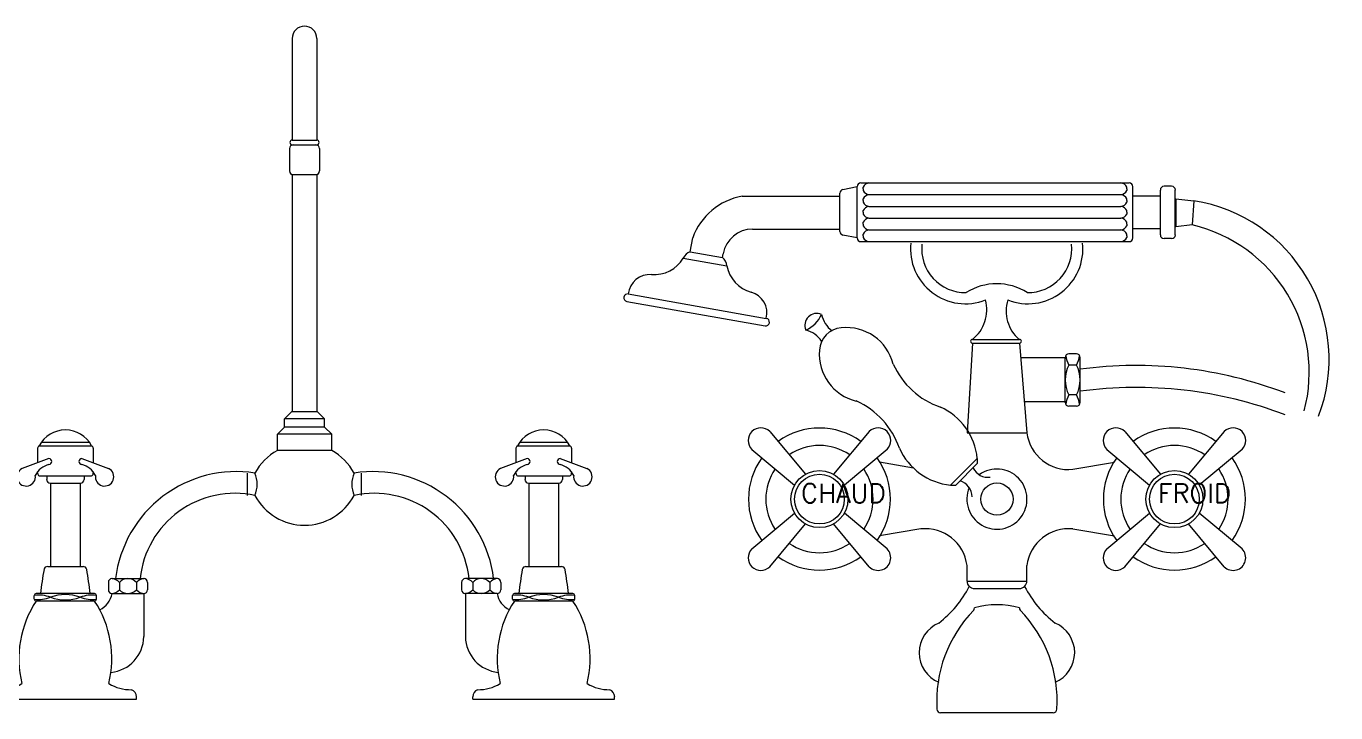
# Model space of a CAD drawing. Header units: centimetres. Extents: x 1146 to 1261, y 181 to 346.
# Drawn here: x 1204.9 to 1260.5, y 181.8 to 211 of the extents above; entities that cross this region are included whole.
import ezdxf

# ---------------------------------------------------------------- set-up
doc = ezdxf.new("R2010")
doc.units = ezdxf.units.CM
doc.header["$LTSCALE"] = 1.016
doc.layers.get('0').update_dxf_attribs({"lineweight": 18})
doc.styles.add('Txt', font='txt_____.ttf')

# ---------------------------------------------------------------- blocks, each defined once
blk = doc.blocks.new('Group-4')
for p, q in [((359.86, -24.376), (360.466, -24.256)), ((360.466, -26.433), (360.466, -24.256)), ((360.625, -24.097), (372.013, -24.097)), ((360.716, -24.347), (360.716, -24.273)), ((360.716, -24.347), (360.716, -24.421)), ((371.921, -24.347), (371.921, -24.273)), ((371.921, -24.347), (371.921, -24.421)), ((372.172, -26.433), (372.172, -24.256)), ((373.344, -26.304), (373.344, -24.399)), ((373.344, -26.285), (373.344, -24.417)), ((373.821, -24.24), (373.503, -24.24)), ((373.979, -26.304), (373.979, -24.399)), ((355.577, -24.664), (359.732, -24.664)), ((359.732, -26.158), (359.732, -24.532)), ((360.716, -24.846), (360.716, -24.772)), ((360.716, -24.846), (360.716, -24.92)), ((360.966, -24.596), (371.671, -24.596)), ((371.921, -24.846), (371.921, -24.772)), ((371.921, -24.846), (371.921, -24.92)), ((373.344, -24.653), (372.172, -24.653)), ((374.007, -24.769), (374.764, -24.855)), ((374.007, -24.769), (374.007, -25.966)), ((374.764, -24.855), (374.695, -25.884)), ((360.716, -25.345), (360.716, -25.271)), ((360.716, -25.345), (360.716, -25.418)), ((360.966, -25.095), (371.671, -25.095)), ((371.921, -25.345), (371.921, -25.271)), ((371.921, -25.345), (371.921, -25.418)), ((356.02, -26.057), (359.732, -26.057)), ((360.716, -25.844), (360.716, -25.77)), ((360.716, -25.844), (360.716, -25.917)), ((360.966, -25.594), (371.671, -25.594)), ((360.966, -26.093), (371.671, -26.093)), ((371.921, -25.844), (371.921, -25.77)), ((371.921, -25.844), (371.921, -25.917)), ((373.344, -26.049), (372.172, -26.049)), ((374.695, -25.884), (374.007, -25.966)), ((353.371, -27.022), (353.476, -26.428)), ((360.466, -26.433), (359.86, -26.313)), ((360.625, -26.592), (372.013, -26.592)), ((360.716, -26.342), (360.716, -26.269)), ((360.716, -26.342), (360.716, -26.416)), ((371.921, -26.342), (371.921, -26.269)), ((371.921, -26.342), (371.921, -26.416)), ((373.821, -26.462), (373.503, -26.462)), ((353.371, -27.022), (354.742, -27.264)), ((354.742, -27.264), (354.77, -27.106)), ((353.072, -27.292), (354.93, -27.619)), ((350.738, -28.814), (356.603, -29.849)), ((350.683, -29.127), (356.548, -30.161)), ((365.362, -30.904), (365.132, -34.705)), ((365.362, -30.745), (367.363, -30.745)), ((365.362, -30.904), (367.363, -30.904)), ((367.363, -30.904), (367.672, -34.705)), ((369.301, -31.531), (367.414, -31.531)), ((369.301, -33.418), (369.301, -31.513)), ((369.301, -33.4), (369.301, -31.531)), ((369.777, -31.354), (369.46, -31.354)), ((369.936, -33.418), (369.936, -31.513)), ((369.777, -31.831), (369.46, -31.831)), ((369.777, -33.101), (369.46, -33.101)), ((369.301, -33.4), (367.566, -33.4)), ((369.777, -33.577), (369.46, -33.577)), ((356.749, -34.656), (358.27, -36.469)), ((360.973, -34.656), (359.452, -36.469)), ((365.132, -34.705), (367.672, -34.705)), ((371.83, -34.656), (373.352, -36.469)), ((376.054, -34.656), (374.533, -36.469)), ((355.991, -35.413), (357.804, -36.935)), ((361.731, -35.413), (359.918, -36.935)), ((371.072, -35.413), (372.886, -36.935)), ((376.812, -35.413), (374.999, -36.935)), ((362.85, -36.205), (361.414, -35.96)), ((364.432, -36.927), (365.565, -35.795)), ((364.656, -36.927), (365.565, -36.019)), ((365.565, -35.795), (365.565, -36.019)), ((369.631, -36.26), (371.389, -35.96)), ((364.432, -36.927), (364.656, -36.927)), ((355.991, -39.638), (357.804, -38.116)), ((361.731, -39.638), (359.918, -38.116)), ((371.072, -39.638), (372.886, -38.116)), ((376.812, -39.638), (374.999, -38.116)), ((356.749, -40.396), (358.27, -38.582)), ((360.973, -40.396), (359.452, -38.582)), ((363.172, -38.792), (361.414, -39.092)), ((369.631, -38.792), (371.389, -39.092)), ((371.83, -40.396), (373.352, -38.582)), ((376.054, -40.396), (374.533, -38.582)), ((365.132, -41.007), (365.132, -40.346)), ((367.672, -41.007), (367.672, -40.346)), ((365.132, -41.007), (367.672, -41.007)), ((365.449, -41.324), (367.354, -41.324)), ((368.793, -46.601), (364.01, -46.601))]:
    blk.add_line(p, q)
for centre, radius in [((358.861, -37.526), 1.21), ((358.861, -37.526), 1.055), ((373.942, -37.526), 1.21), ((373.942, -37.526), 1.055), ((366.402, -37.526), 0.685)]:
    blk.add_circle(centre, radius)
for centre, radius, start, end in [((359.89, -24.532), 0.159, 101.1702, 180), ((360.625, -24.256), 0.159, 90, 180), ((361.018, -24.438), 0.344, 98.7187, 151.4452), ((361.018, -24.256), 0.344, 208.5548, 261.2813), ((371.619, -24.438), 0.344, 28.5548, 81.2813), ((371.619, -24.256), 0.344, 278.7187, 331.4452), ((372.013, -24.256), 0.159, 0, 90), ((373.503, -24.399), 0.159, 90, 180), ((373.821, -24.399), 0.159, 0, 90), ((356.062, -27.376), 2.755, 100.1408, 159.8592), ((361.018, -24.937), 0.344, 98.7187, 151.4452), ((361.018, -24.755), 0.344, 208.5548, 261.2813), ((371.619, -24.937), 0.344, 28.5548, 81.2813), ((371.619, -24.755), 0.344, 278.7187, 331.4452), ((373.709, -31.577), 6.804, 339.1038, 81.0766), ((361.018, -25.435), 0.344, 98.7187, 151.4452), ((361.018, -25.254), 0.344, 208.5548, 261.2813), ((371.619, -25.435), 0.344, 28.5548, 81.2813), ((371.619, -25.254), 0.344, 278.7187, 331.4452), ((356.02, -27.327), 1.27, 90, 170), ((361.018, -25.934), 0.344, 98.7187, 151.4452), ((361.018, -25.753), 0.344, 208.5548, 261.2813), ((361.018, -26.433), 0.344, 98.7187, 151.4452), ((371.619, -25.934), 0.344, 28.5548, 81.2813), ((371.619, -25.753), 0.344, 278.7187, 331.4452), ((371.619, -26.433), 0.344, 28.5548, 81.2813), ((373.245, -32.14), 6.422, 345.1938, 76.9558), ((359.89, -26.158), 0.159, 180, 258.8298), ((360.625, -26.433), 0.159, 180, 270), ((361.018, -26.252), 0.344, 208.5548, 261.2813), ((365.061, -26.899), 2.332, 173.9141, 291.4648), ((365.061, -26.899), 1.856, 173.9141, 270.9375), ((367.72, -26.899), 2.332, 248.5352, 6.0859), ((367.72, -26.899), 1.856, 269.0625, 6.0859), ((371.619, -26.252), 0.344, 278.7187, 331.4452), ((372.013, -26.433), 0.159, 270, 0), ((373.503, -26.304), 0.159, 180, 270), ((373.821, -26.304), 0.159, 270, 0), ((353.523, -27.491), 0.493, 107.977, 156.1762), ((351.836, -26.558), 1.437, 265.6806, 329.3197), ((354.439, -27.652), 0.493, 3.8238, 52.023), ((356.343, -27.353), 1.437, 190.6803, 254.3194), ((351.655, -28.911), 0.922, 85.4527, 174.0012), ((350.71, -28.971), 0.159, 80, 260), ((355.709, -29.625), 0.922, 345.9988, 74.5473), ((366.391, -30.819), 2.439, 57.8161, 122.1839), ((364.347, -29.481), 1.621, 308.7664, 14.7393), ((368.375, -29.547), 1.582, 162.4024, 229.1961), ((356.576, -30.005), 0.159, 260, 80), ((358.745, -30.145), 0.504, 65.9599, 203.3517), ((357.75, -29.137), 1.319, 293.8102, 335.5014), ((360.088, -29.446), 1.162, 191.8585, 233.3941), ((357.988, -31.469), 1.162, 33.7866, 75.3223), ((359.845, -31.236), 0.982, 93.5867, 177.8366), ((360.011, -32.29), 2.047, 14.1552, 96.3814), ((365.362, -30.824), 0.0794, 90, 270), ((367.363, -30.824), 0.0794, 270, 90), ((360.884, -31.382), 2.029, 174.8481, 256.9916), ((369.46, -31.513), 0.159, 90, 180), ((370.651, -31.196), 1.349, 190.1695, 208.0725), ((369.777, -31.513), 0.159, 0, 90), ((368.587, -31.196), 1.349, 331.9275, 349.8305), ((365.102, -30.398), 3.404, 204.1361, 251.0732), ((370.651, -32.466), 1.349, 151.9275, 208.0725), ((368.587, -32.466), 1.349, 331.9275, 28.0725), ((372.325, -49.585), 17.734, 69.1254, 97.7406), ((372.325, -50.517), 17.734, 69.1254, 97.7406), ((359.035, -36.465), 3.404, 18.9268, 65.8639), ((370.651, -33.736), 1.349, 151.9275, 169.8305), ((368.587, -33.736), 1.349, 10.1695, 28.0725), ((362.917, -36.048), 2.66, 5.4707, 66.0228), ((369.46, -33.418), 0.159, 180, 270), ((369.777, -33.418), 0.159, 270, 0), ((356.37, -35.035), 0.536, 45, 225), ((358.861, -37.526), 3.016, 54.3105, 125.6895), ((361.352, -35.035), 0.536, 315, 135), ((369.443, -34.484), 1.785, 187.1203, 276.0535), ((371.451, -35.035), 0.536, 45, 225), ((373.942, -37.526), 3.016, 54.3105, 125.6895), ((376.433, -35.035), 0.536, 315, 135), ((358.861, -37.526), 2.279, 55.7092, 124.2908), ((364.686, -34.28), 2.66, 203.9772, 264.5293), ((373.942, -37.526), 2.279, 55.7092, 124.2908), ((358.861, -37.526), 3.016, 144.3105, 215.6895), ((358.861, -37.526), 3.016, 324.3105, 35.6895), ((373.942, -37.526), 3.016, 144.3105, 215.6895), ((373.942, -37.526), 3.016, 324.3105, 35.6895), ((358.861, -37.526), 2.279, 145.7092, 214.2908), ((358.861, -37.526), 2.279, 325.7092, 34.2908), ((366.402, -37.526), 1.277, 157.5176, 126.0253), ((366.02, -35.893), 0.705, 206.427, 277.833), ((373.942, -37.526), 2.279, 145.7092, 214.2908), ((373.942, -37.526), 2.279, 325.7092, 34.2908), ((364.598, -37.46), 0.753, 2.4414, 71.4665), ((363.36, -40.567), 1.785, 7.1203, 96.0535), ((369.443, -40.567), 1.785, 83.9465, 172.8797), ((358.861, -37.526), 2.279, 235.7092, 304.2908), ((373.942, -37.526), 2.279, 235.7092, 304.2908), ((356.37, -40.017), 0.536, 135, 315), ((358.861, -37.526), 3.016, 234.3105, 305.6895), ((361.352, -40.017), 0.536, 225, 45), ((371.451, -40.017), 0.536, 135, 315), ((373.942, -37.526), 3.016, 234.3105, 305.6895), ((376.433, -40.017), 0.536, 225, 45), ((365.449, -41.007), 0.318, 180, 270), ((367.354, -41.007), 0.317, 270, 0), ((361.105, -39.131), 4.624, 307.6281, 332.983), ((371.698, -39.131), 4.624, 207.017, 232.3719), ((369.385, -46.114), 5.544, 135.7472, 183.4843), ((365.29, -42.146), 0.159, 321.326, 0), ((366.402, -45.396), 3.386, 73.6636, 106.3364), ((367.513, -42.146), 0.159, 180, 218.674), ((363.418, -46.114), 5.544, 356.5157, 44.2528), ((364.464, -44.047), 1.364, 113.1078, 247.1146), ((368.34, -44.047), 1.364, 292.8854, 66.8922), ((364.01, -46.442), 0.159, 183.2095, 270), ((368.793, -46.442), 0.159, 270, 356.7905)]:
    blk.add_arc(centre, radius, start, end)
at = {"char_height": 0.80645, "attachment_point": 1, "line_spacing_factor": 1.059182, "style": 'Txt'}
for s, insert in [('{\\C7;\\lCHAUD}', (358.077, -36.872)), ('{\\C7;\\lFROID}', (373.234, -36.872))]:
    blk.add_mtext(s, dxfattribs=dict(at, insert=insert))
blk = doc.blocks.new('Group-5')
for p, q in [((336.462, -17.965), (336.462, -22.28)), ((337.508, -17.965), (337.508, -22.28)), ((336.35, -22.635), (336.35, -23.587)), ((336.462, -22.28), (337.508, -22.28)), ((336.462, -22.476), (337.508, -22.476)), ((337.62, -22.635), (337.62, -23.587)), ((336.462, -23.739), (336.462, -33.814)), ((336.509, -23.746), (337.461, -23.746)), ((337.508, -23.739), (337.508, -33.814)), ((336.136, -34.115), (336.437, -33.814)), ((337.54, -33.814), (336.437, -33.814)), ((337.841, -34.115), (337.54, -33.814)), ((335.835, -34.77), (336.136, -34.468)), ((336.136, -34.468), (336.136, -34.115)), ((337.841, -34.115), (336.136, -34.115)), ((337.841, -34.468), (336.136, -34.468)), ((337.841, -34.468), (337.841, -34.115)), ((338.143, -34.77), (337.841, -34.468)), ((338.143, -34.77), (335.835, -34.77)), ((335.835, -35.456), (335.835, -34.77)), ((338.143, -35.459), (338.143, -34.77)), ((325.646, -35.367), (325.646, -35.982)), ((325.716, -35.261), (327.934, -35.261)), ((325.818, -35.102), (327.836, -35.102)), ((328.007, -35.367), (328.007, -35.984)), ((338.143, -35.459), (335.835, -35.456)), ((345.966, -35.367), (345.966, -35.982)), ((346.036, -35.261), (348.254, -35.261)), ((346.138, -35.102), (348.156, -35.102)), ((348.327, -35.367), (348.327, -35.984)), ((326.125, -35.803), (324.987, -36.229)), ((327.525, -35.803), (328.663, -36.229)), ((346.445, -35.803), (345.307, -36.229)), ((347.845, -35.803), (348.983, -36.229)), ((325.646, -36.427), (325.646, -36.368)), ((325.716, -36.533), (327.934, -36.533)), ((326.032, -36.533), (326.032, -36.691)), ((327.619, -36.533), (327.619, -36.691)), ((328.007, -36.373), (328.007, -36.427)), ((334.564, -37.373), (334.564, -36.421)), ((339.406, -37.373), (339.406, -36.421)), ((345.966, -36.427), (345.966, -36.368)), ((346.036, -36.533), (348.254, -36.533)), ((346.352, -36.533), (346.352, -36.691)), ((347.939, -36.533), (347.939, -36.691)), ((348.327, -36.373), (348.327, -36.427)), ((326.19, -36.85), (326.19, -40.385)), ((326.19, -36.85), (327.46, -36.85)), ((327.46, -36.85), (327.46, -40.385)), ((346.51, -36.85), (346.51, -40.385)), ((346.51, -36.85), (347.78, -36.85)), ((347.78, -36.85), (347.78, -40.385)), ((326.074, -40.385), (327.576, -40.385)), ((346.394, -40.385), (347.896, -40.385)), ((328.653, -41.061), (328.653, -41.378)), ((328.811, -40.902), (330.157, -40.902)), ((329.122, -41.061), (329.122, -41.378)), ((329.846, -41.061), (329.846, -41.378)), ((330.316, -41.061), (330.316, -41.378)), ((343.661, -41.061), (343.661, -41.378)), ((345.166, -40.902), (343.82, -40.902)), ((344.131, -41.061), (344.131, -41.378)), ((344.855, -41.061), (344.855, -41.378)), ((345.324, -41.061), (345.324, -41.378)), ((325.507, -41.774), (325.507, -41.615)), ((328.063, -41.536), (325.587, -41.536)), ((325.983, -41.536), (325.666, -41.536)), ((328.143, -41.774), (328.143, -41.615)), ((328.811, -41.537), (330.157, -41.537)), ((330.157, -41.537), (330.157, -43.363)), ((345.166, -41.537), (343.82, -41.537)), ((343.82, -41.537), (343.82, -43.363)), ((345.827, -41.774), (345.827, -41.615)), ((348.383, -41.536), (345.907, -41.536)), ((346.303, -41.536), (345.986, -41.536)), ((348.463, -41.774), (348.463, -41.615)), ((328.063, -41.853), (325.587, -41.853)), ((348.383, -41.853), (345.907, -41.853)), ((323.809, -46.017), (323.809, -45.92)), ((323.809, -46.017), (329.841, -46.017)), ((329.841, -46.017), (329.841, -45.92)), ((344.129, -46.017), (344.129, -45.92)), ((344.129, -46.017), (350.161, -46.017)), ((350.161, -46.017), (350.161, -45.92))]:
    blk.add_line(p, q)
for centre, radius, start, end in [((336.985, -17.965), 0.523, 0, 180), ((336.509, -22.635), 0.159, 90, 180), ((336.462, -22.378), 0.0978, 90, 270), ((337.461, -22.635), 0.159, 0, 90), ((337.508, -22.378), 0.0978, 270, 90), ((336.509, -23.587), 0.159, 180, 270), ((337.461, -23.587), 0.159, 270, 0), ((326.825, -35.836), 1.249, 27.3925, 152.6076), ((347.145, -35.836), 1.249, 27.3925, 152.6076), ((325.752, -35.362), 0.106, 107.7191, 182.4986), ((327.902, -35.362), 0.106, 357.5014, 72.2809), ((336.985, -37.545), 2.385, 118.8389, 151.874), ((336.985, -37.545), 2.385, 28.126, 60.9712), ((346.072, -35.362), 0.106, 107.7191, 182.4986), ((348.222, -35.362), 0.106, 357.5014, 72.2809), ((326.388, -36.972), 0.957, 105.9628, 151.5594), ((326.125, -35.928), 0.125, 270, 90), ((327.525, -35.928), 0.125, 90, 270), ((327.262, -36.972), 0.957, 28.4406, 74.0372), ((346.708, -36.972), 0.957, 105.9628, 151.5594), ((346.445, -35.928), 0.125, 270, 90), ((347.845, -35.928), 0.125, 90, 270), ((347.582, -36.972), 0.957, 28.4406, 74.0372), ((325.161, -36.58), 0.391, 116.2653, 9.2433), ((325.752, -36.432), 0.106, 177.5014, 252.2809), ((326.19, -36.691), 0.159, 180, 270), ((327.46, -36.691), 0.159, 270, 0), ((327.902, -36.432), 0.106, 287.7191, 2.4986), ((328.49, -36.58), 0.391, 170.7567, 63.7347), ((334.088, -41.528), 5.169, 81.1689, 173.043), ((333.705, -36.897), 1.269, 337.9546, 22.0454), ((340.265, -36.897), 1.269, 157.9546, 202.0454), ((339.889, -41.528), 5.169, 6.957, 98.8311), ((345.481, -36.58), 0.391, 116.2653, 9.2433), ((346.072, -36.432), 0.106, 177.5014, 252.2809), ((346.51, -36.691), 0.159, 180, 270), ((347.78, -36.691), 0.159, 270, 0), ((348.222, -36.432), 0.106, 287.7191, 2.4986), ((348.81, -36.58), 0.391, 170.7567, 63.7347), ((334.02, -41.319), 4.039, 77.6915, 174.0756), ((336.985, -36.249), 2.385, 208.126, 331.874), ((339.957, -41.319), 4.039, 5.9244, 102.3085), ((337.97, -42.725), 12.253, 169.61, 174.4298), ((326.074, -40.544), 0.159, 90, 169.61), ((327.576, -40.544), 0.159, 10.39, 90), ((315.681, -42.725), 12.253, 5.5702, 10.39), ((358.29, -42.725), 12.253, 169.61, 174.4298), ((346.394, -40.544), 0.159, 90, 169.61), ((347.896, -40.544), 0.159, 10.39, 90), ((336.001, -42.725), 12.253, 5.5702, 10.39), ((328.811, -41.061), 0.159, 90, 180), ((328.76, -41.394), 0.492, 42.6249, 86.2176), ((329.484, -41.394), 0.492, 42.6249, 137.3751), ((330.208, -41.394), 0.492, 93.7824, 137.3751), ((330.157, -41.061), 0.159, 0, 90), ((343.82, -41.061), 0.159, 90, 180), ((343.769, -41.394), 0.492, 42.6249, 86.2176), ((344.493, -41.394), 0.492, 42.6249, 137.3751), ((345.217, -41.394), 0.492, 93.7824, 137.3751), ((345.166, -41.061), 0.159, 0, 90), ((325.587, -41.615), 0.0794, 90, 180), ((325.696, -42.971), 1.369, 68.8238, 97.9151), ((325.696, -40.419), 1.369, 262.0849, 291.1762), ((326.825, -43.412), 1.831, 69.7101, 110.2899), ((326.825, -39.977), 1.831, 249.7101, 290.2899), ((327.954, -42.971), 1.369, 82.0849, 111.1762), ((327.954, -40.419), 1.369, 248.8238, 277.9151), ((328.063, -41.615), 0.0794, 0, 90), ((327.855, -41.359), 0.973, 296.3658, 349.4423), ((328.811, -41.378), 0.159, 180, 270), ((328.76, -41.045), 0.492, 273.7824, 317.3751), ((329.484, -41.045), 0.492, 222.6249, 317.3751), ((330.208, -41.045), 0.492, 222.6249, 266.2176), ((330.157, -41.378), 0.159, 270, 0), ((343.82, -41.378), 0.159, 180, 270), ((343.769, -41.045), 0.492, 273.7824, 317.3751), ((344.493, -41.045), 0.492, 222.6249, 317.3751), ((345.217, -41.045), 0.492, 222.6249, 266.2176), ((345.166, -41.378), 0.159, 270, 0), ((346.122, -41.359), 0.973, 190.5577, 243.6342), ((345.907, -41.615), 0.0794, 90, 180), ((346.016, -42.971), 1.369, 68.8238, 97.9151), ((346.016, -40.419), 1.369, 262.0849, 291.1762), ((347.145, -43.412), 1.831, 69.7101, 110.2899), ((347.145, -39.977), 1.831, 249.7101, 290.2899), ((348.274, -42.971), 1.369, 82.0849, 111.1762), ((348.274, -40.419), 1.369, 248.8238, 277.9151), ((348.383, -41.615), 0.0794, 0, 90), ((329.283, -44.3), 4.433, 146.5056, 193.842), ((325.587, -41.774), 0.0794, 180, 270), ((328.063, -41.774), 0.0794, 270, 0), ((324.367, -44.3), 4.433, 346.158, 33.4944), ((349.603, -44.3), 4.433, 146.5056, 193.842), ((345.907, -41.774), 0.0794, 180, 270), ((348.383, -41.774), 0.0794, 270, 0), ((344.687, -44.3), 4.433, 346.158, 33.4944), ((328.614, -43.347), 1.543, 275.4626, 359.4206), ((345.363, -43.347), 1.543, 180.5794, 264.5374), ((324.126, -45.92), 0.317, 109.7958, 180), ((324.032, -43.77), 1.851, 269.5839, 300.7669), ((329.618, -43.77), 1.851, 239.2331, 270.4161), ((329.524, -45.92), 0.318, 0, 70.2042), ((344.446, -45.92), 0.317, 109.7958, 180), ((344.352, -43.77), 1.851, 269.5839, 300.7669), ((349.938, -43.77), 1.851, 239.2331, 270.4161), ((349.844, -45.92), 0.318, 0, 70.2042)]:
    blk.add_arc(centre, radius, start, end)

msp = doc.modelspace()

# ---------------------------------------------------------------- block references
for name in ['Group-5', 'Group-4']:
    msp.add_blockref(name, (879.745, 228.442))

doc.saveas('drawing.dxf')
